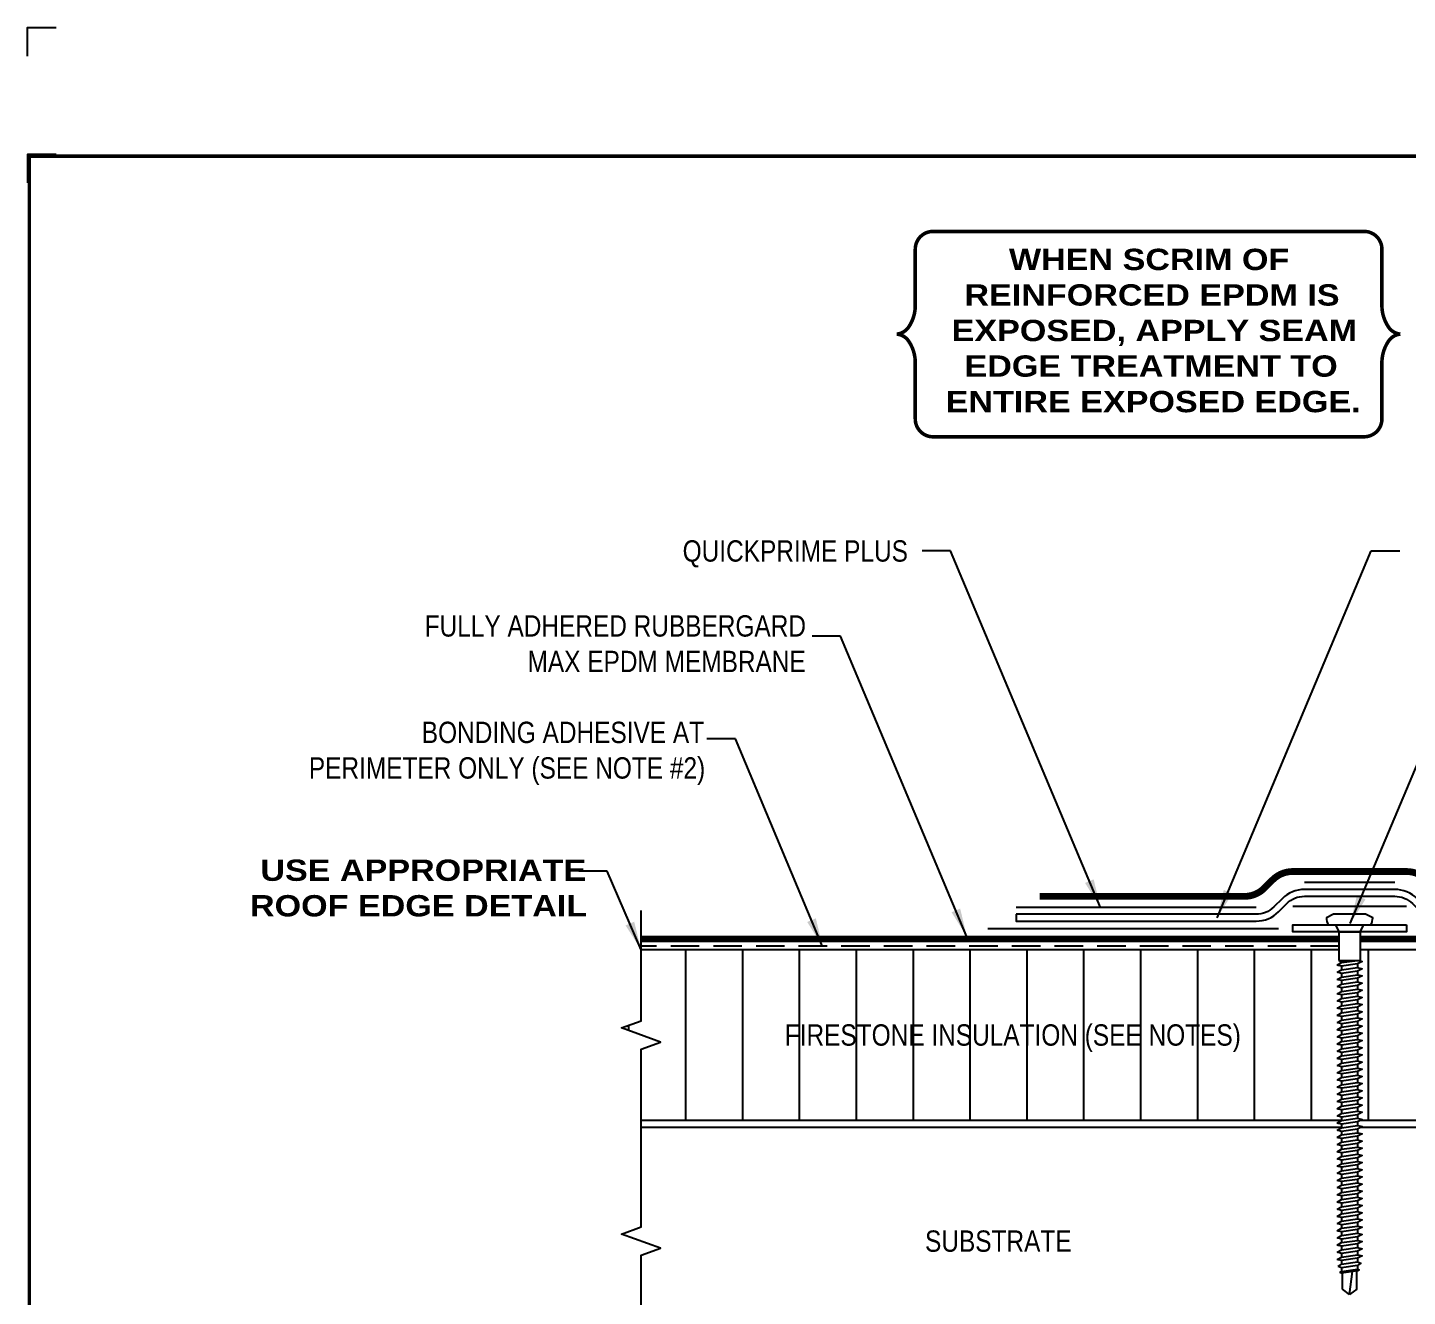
# Model space of a CAD drawing. Header units: inches. Extents: x 299.4 to 319.5, y -265.2 to -248.5.
# Drawn here: x 299.45 to 311.58, y -259.63 to -248.47 of the extents above; entities that cross this region are included whole.
import ezdxf
from ezdxf.enums import TextEntityAlignment as Align

# ---------------------------------------------------------------- set-up
doc = ezdxf.new("R2010")
doc.units = ezdxf.units.IN
doc.header["$MEASUREMENT"] = 0
doc.linetypes.add('HIDDEN', pattern=[0.375, 0.25, -0.125])
doc.layers.get('0').update_dxf_attribs({"linetype": 'CONTINUOUS'})
doc.layers.get('DEFPOINTS').update_dxf_attribs({"linetype": 'CONTINUOUS'})
for name, color, linetype in [('FSBP-ACCESSORY-FIRESTONE', 7, 'CONTINUOUS'), ('FSBP-ADHESIVE', 1, 'HIDDEN'), ('FSBP-ANNO-NOTE', 7, 'CONTINUOUS'), ('FSBP-INSULATION', 7, 'CONTINUOUS'), ('FSBP-MEMBRANE', 7, 'CONTINUOUS'), ('FSBP-SUBSTRATE-GENERIC', 9, 'CONTINUOUS'), ('FSBP-TTLB-BORDER', 7, 'CONTINUOUS'), ('FSBP-TTLB-TEXT', 7, 'CONTINUOUS')]:
    doc.layers.add(name, color=color, linetype=linetype)
doc.styles.add('FSBP_ARIAL', font='arial.ttf')
doc.styles.add('FSBP_ARIAL_BOLD', font='')
doc.styles.add('FSBP_ARIAL_NAR', font='ARIALN.TTF')
doc.styles.get('FSBP_ARIAL_BOLD').set_extended_font_data('Arial Black')
doc.linetypes.add('ZIGZAG', pattern='A,0.0001,-0.2,[131,ltypeshp.shx,S=0.2,R=0,X=-0.2,Y=0],-0.4,[131,ltypeshp.shx,S=0.2,R=180,X=0.2,Y=0],-0.2', length=0.8001)
doc.dimstyles.new('FSBP-LEADER', dxfattribs={"dimtxt": 0.1875, "dimasz": 0.25, "dimexe": 0.0625, "dimexo": 0.125, "dimgap": 0.125, "dimtad": 0, "dimtih": 1, "dimtoh": 1, "dimdec": 4, "dimzin": 0, "dimdsep": 46, "dimlunit": 4, "dimtxsty": 'FSBP_ARIAL_NAR', "dimcen": 0.09375, "dimclrd": 256, "dimclre": 256, "dimclrt": 256, "dimadec": 0, "dimazin": 0, "dimtfac": 1, "dimtdec": 4, "dimtofl": 0, "dimtmove": 0, "dimatfit": 3, "dimfxl": 1, "dimtolj": 1, "dimtzin": 0, "dimlwd": -1, "dimlwe": -1, "dimarcsym": 0})

# ---------------------------------------------------------------- blocks, each defined once
blk = doc.blocks.new('TTLB-EPDM_1')
at = {"layer": 'DEFPOINTS', "linetype": 'Continuous', "ltscale": 1.75}
blk.add_lwpolyline([(-0.015625, 13.88083333333333), (-0.015625, 14.13083333333333), (0.234375, 14.13083333333333)], dxfattribs=at)
at = {"layer": 'DEFPOINTS', "color": 1}
blk.add_lwpolyline([(0.234375, 13.015625), (-0.015625, 13.015625), (-0.015625, 12.765625)], dxfattribs=at)
at = {"layer": 'FSBP-TTLB-BORDER', "const_width": 0.03125}
blk.add_lwpolyline([(20, 0), (20, 13), (0, 13), (0, 0)], dxfattribs=at)
at = {"layer": 'FSBP-TTLB-TEXT'}
for tag, height, style, p in [('MAXIMUM_WARRANTY', 0.1875, 'FSBP_ARIAL_BOLD', (18.03987100774941, 0.2240244307510579)), ('ACCPT_SYSTEMS', 0.21875, 'FSBP_ARIAL', (12.49438170418193, -1.125))]:
    blk.add_attdef(tag, text='', height=height, dxfattribs=dict(at, style=style)).set_placement(p, align=Align.MIDDLE_LEFT)
for tag, height, style, p in [('DETAIL_DESCP_LINE_1', 0.21875, 'FSBP_ARIAL_BOLD', (10.33118450231211, -0.3736318192489421)), ('ISSUE_REV_DATE', 0.21875, 'FSBP_ARIAL', (16.84069633627263, -0.7282559425942452)), ('DETAIL_NUMBER', 0.4375, 'FSBP_ARIAL', (18.91941590748775, -0.8931630692489421))]:
    blk.add_attdef(tag, text='', height=height, dxfattribs=dict(at, style=style)).set_placement(p, align=Align.MIDDLE_CENTER)
blk = doc.blocks.new('FSBP_AP_FASTENER_01')
at = {"layer": 'FSBP-ACCESSORY-FIRESTONE'}
for p, q in [((-0.125, 0.04849224421338505), (-0.09375, -0.01400775578661495)), ((0.09375, -0.01400775578661495), (0.125, 0.04849224421338505)), ((-0.09375, -0.01400775578661495), (-0.09375, -0.264007755786615)), ((-0.09375, -0.01400775578661495), (0.09375, -0.01400775578661495)), ((0.09375, -0.01400775578661495), (0.09375, -0.264007755786615)), ((-0.09375, -0.264007755786615), (-0.0703125, -0.2840970415008996)), ((-0.0703125, -0.3156643085181585), (-0.0703125, -0.3472315755354103)), ((0.0703125, -0.2955750228038667), (0.0703125, -0.3271422898211327)), ((0.0703125, -0.3587095568383845), (0.0703125, -0.3902768238556433)), ((-0.0703125, -0.3787988425526763), (-0.0703125, -0.410366109569928)), ((-0.0703125, -0.4419333765871798), (-0.0703125, -0.4735006436044458)), ((0.0703125, -0.4218440908729022), (0.0703125, -0.453411357890154)), ((0.0703125, -0.4849786249074128), (0.0703125, -0.5165458919246717)), ((-0.0703125, -0.5050679106216975), (-0.0703125, -0.5366351776389564)), ((-0.0703125, -0.5682024446562153), (-0.0703125, -0.599769711673467)), ((0.0703125, -0.5481131589419235), (0.0703125, -0.5796804259591894)), ((-0.0703125, -0.631336978690733), (-0.0703125, -0.6629042457079848)), ((-0.0703125, -0.6944715127252366), (-0.0703125, -0.7260387797425025)), ((0.0703125, -0.6112476929764412), (0.0703125, -0.6428149599937001)), ((0.0703125, -0.674382227010959), (0.0703125, -0.7059494940282107)), ((-0.0703125, -0.7576060467597543), (-0.0703125, -0.7891733137770132)), ((-0.0703125, -0.820740580794272), (-0.0703125, -0.8523078478115238)), ((0.0703125, -0.7375167610454696), (0.0703125, -0.7690840280627285)), ((0.0703125, -0.8006512950799802), (0.0703125, -0.8322185620972462)), ((-0.0703125, -0.8838751148287898), (-0.0703125, -0.9154423818460415)), ((-0.0703125, -0.9470096488632933), (-0.0703125, -0.9785769158805593)), ((0.0703125, -0.863785829114498), (0.0703125, -0.8953530961317568)), ((0.0703125, -0.9269203631490157), (0.0703125, -0.9584876301662675)), ((-0.0703125, -1.010144182897811), (-0.0703125, -1.04171144991507)), ((-0.0703125, -1.073278716932329), (-0.0703125, -1.104845983949581)), ((0.0703125, -0.9900548971835264), (0.0703125, -1.021622164200785)), ((0.0703125, -1.053189431218037), (0.0703125, -1.084756698235303)), ((-0.0703125, -1.136413250966847), (-0.0703125, -1.167980517984098)), ((-0.0703125, -1.19954778500135), (-0.0703125, -1.231115052018616)), ((0.0703125, -1.116323965252555), (0.0703125, -1.147891232269814)), ((0.0703125, -1.179458499287072), (0.0703125, -1.211025766304324)), ((-0.0703125, -1.262682319035868), (-0.0703125, -1.294249586053127)), ((-0.0703125, -1.325816853070386), (-0.0703125, -1.357384120087637)), ((0.0703125, -1.242593033321583), (0.0703125, -1.274160300338842)), ((0.0703125, -1.305727567356094), (0.0703125, -1.33729483437336)), ((-0.0703125, -1.388951387104903), (-0.0703125, -1.420518654122155)), ((-0.0703125, -1.452085921139407), (-0.0703125, -1.483653188156673)), ((0.0703125, -1.368862101390611), (0.0703125, -1.40042936840787)), ((0.0703125, -1.431996635425129), (0.0703125, -1.463563902442381)), ((-0.0703125, -1.515220455173925), (-0.0703125, -1.546787722191183)), ((0.0703125, -1.49513116945964), (0.0703125, -1.526698436476899)), ((0.0703125, -1.558265703494151), (0.0703125, -1.589832970511416)), ((-0.0703125, -1.578354989208442), (-0.0703125, -1.609922256225694)), ((-0.0703125, -1.64148952324296), (-0.0703125, -1.673056790260212)), ((0.0703125, -1.621400237528668), (0.0703125, -1.652967504545927)), ((0.0703125, -1.684534771563186), (0.0703125, -1.716102038580438)), ((-0.0703125, -1.704624057277464), (-0.0703125, -1.73619132429473)), ((-0.0703125, -1.767758591311981), (-0.0703125, -1.79932585832924)), ((0.0703125, -1.747669305597697), (0.0703125, -1.779236572614955)), ((0.0703125, -1.810803839632207), (0.0703125, -1.842371106649473)), ((-0.0703125, -1.830893125346499), (-0.0703125, -1.862460392363751)), ((-0.0703125, -1.894027659381017), (-0.0703125, -1.925594926398269)), ((0.0703125, -1.873938373666725), (0.0703125, -1.905505640683984)), ((0.0703125, -1.937072907701243), (0.0703125, -1.968640174718495)), ((-0.0703125, -1.95716219341552), (-0.0703125, -1.988729460432786)), ((-0.0703125, -2.020296727450038), (-0.0703125, -2.051863994467297)), ((0.0703125, -2.000207441735753), (0.0703125, -2.031774708753012)), ((-0.0703125, -2.083431261484556), (-0.0703125, -2.114998528501808)), ((-0.0703125, -2.146565795519074), (-0.0703125, -2.178133062536325)), ((0.0703125, -2.063341975770264), (0.0703125, -2.09490924278753)), ((0.0703125, -2.126476509804782), (0.0703125, -2.158043776822041)), ((-0.0703125, -2.209700329553577), (-0.0703125, -2.241267596570843)), ((-0.0703125, -2.272834863588095), (-0.0703125, -2.304402130605354)), ((0.0703125, -2.189611043839299), (0.0703125, -2.221178310856551)), ((0.0703125, -2.25274557787381), (0.0703125, -2.284312844891069)), ((-0.0703125, -2.335969397622613), (-0.0703125, -2.367536664639864)), ((-0.0703125, -2.39910393165713), (-0.0703125, -2.430671198674382)), ((0.0703125, -2.315880111908321), (0.0703125, -2.347447378925587)), ((0.0703125, -2.379014645942839), (0.0703125, -2.410581912960097)), ((-0.0703125, -2.462238465691634), (-0.0703125, -2.4938057327089)), ((-0.0703125, -2.525372999726152), (-0.0703125, -2.55694026674341)), ((0.0703125, -2.442149179977356), (0.0703125, -2.473716446994608)), ((0.0703125, -2.505283714011867), (0.0703125, -2.536850981029126)), ((-0.0703125, -2.588507533760669), (-0.0703125, -2.620074800777921)), ((-0.0703125, -2.651642067795187), (-0.0703125, -2.683209334812439)), ((0.0703125, -2.568418248046378), (0.0703125, -2.599985515063644)), ((0.0703125, -2.631552782080895), (0.0703125, -2.663120049098154)), ((-0.0703125, -2.714776601829691), (-0.0703125, -2.746343868846957)), ((-0.0703125, -2.777911135864208), (-0.0703125, -2.809478402881467)), ((0.0703125, -2.694687316115413), (0.0703125, -2.726254583132665)), ((0.0703125, -2.757821850149924), (0.0703125, -2.789389117167183)), ((-0.0703125, -2.841045669898726), (-0.0703125, -2.872612936915978)), ((-0.0703125, -2.904180203933244), (-0.0703125, -2.935747470950496)), ((0.0703125, -2.820956384184434), (0.0703125, -2.8525236512017)), ((0.0703125, -2.884090918218952), (0.0703125, -2.915658185236211)), ((-0.0703125, -2.967314737967747), (-0.0703125, -2.998882004985013)), ((-0.0625, -3.154632755786622), (-0.0625, -3.013549567065063)), ((0, -3.201507755786615), (0.02460623630038583, -3.00110581902215)), ((0.0625, -3.154632755786601), (0.0625, -2.995692424207924)), ((0.0703125, -2.94722545225347), (0.0703125, -2.978792719270722)), ((0, -3.201507755786615), (-0.06250000000001421, -3.154632755786615)), ((0.0625, -3.154632755786615), (0, -3.201507755786615))]:
    blk.add_line(p, q, dxfattribs=at)
blk.add_lwpolyline([(0.1875, 0.04849224421338505, 0.1250000000000271), (0.203125, 0.110992244213385), (0.140625, 0.142242244213385), (-0.140625, 0.142242244213385), (-0.203125, 0.110992244213385, 0.1250000000000271), (-0.1875, 0.04849224421338505)], format="xyb", close=True, dxfattribs=at)
for points in [[(-0.109375, -0.3054610321523867), (-0.0703125, -0.2840970415008996), (0.0703125, -0.264007755786615), (0.109375, -0.2742110321523867), (0.0703125, -0.2955750228038667), (-0.0703125, -0.3156643085181585)], [(-0.109375, -0.3685955661869045), (-0.0703125, -0.3472315755354103), (0.0703125, -0.3271422898211327), (0.109375, -0.3373455661869045), (0.0703125, -0.3587095568383845), (-0.0703125, -0.3787988425526763)], [(-0.109375, -0.431730100221408), (-0.0703125, -0.410366109569928), (0.0703125, -0.3902768238556433), (0.109375, -0.400480100221408), (0.0703125, -0.4218440908729022), (-0.0703125, -0.4419333765871798)], [(-0.109375, -0.4948646342559258), (-0.0703125, -0.4735006436044458), (0.0703125, -0.453411357890154), (0.109375, -0.4636146342559258), (0.0703125, -0.4849786249074128), (-0.0703125, -0.5050679106216975)], [(-0.109375, -0.5579991682904435), (-0.0703125, -0.5366351776389564), (0.0703125, -0.5165458919246717), (0.109375, -0.5267491682904435), (0.0703125, -0.5481131589419235), (-0.0703125, -0.5682024446562153)], [(-0.109375, -0.6211337023249612), (-0.0703125, -0.599769711673467), (0.0703125, -0.5796804259591894), (0.109375, -0.5898837023249612), (0.0703125, -0.6112476929764412), (-0.0703125, -0.631336978690733)], [(-0.109375, -0.6842682363594648), (-0.0703125, -0.6629042457079848), (0.0703125, -0.6428149599937001), (0.109375, -0.6530182363594648), (0.0703125, -0.674382227010959), (-0.0703125, -0.6944715127252366)], [(-0.109375, -0.7474027703939825), (-0.0703125, -0.7260387797425025), (0.0703125, -0.7059494940282107), (0.109375, -0.7161527703939825), (0.0703125, -0.7375167610454696), (-0.0703125, -0.7576060467597543)], [(-0.109375, -0.8105373044285002), (-0.0703125, -0.7891733137770132), (0.0703125, -0.7690840280627285), (0.109375, -0.7792873044285002), (0.0703125, -0.8006512950799802), (-0.0703125, -0.820740580794272)], [(-0.109375, -0.873671838463018), (-0.0703125, -0.8523078478115238), (0.0703125, -0.8322185620972462), (0.109375, -0.842421838463018), (0.0703125, -0.863785829114498), (-0.0703125, -0.8838751148287898)], [(-0.109375, -0.9368063724975215), (-0.0703125, -0.9154423818460415), (0.0703125, -0.8953530961317568), (0.109375, -0.9055563724975215), (0.0703125, -0.9269203631490157), (-0.0703125, -0.9470096488632933)], [(-0.109375, -0.9999409065320393), (-0.0703125, -0.9785769158805593), (0.0703125, -0.9584876301662675), (0.109375, -0.9686909065320393), (0.0703125, -0.9900548971835264), (-0.0703125, -1.010144182897811)], [(-0.109375, -1.063075440566557), (-0.0703125, -1.04171144991507), (0.0703125, -1.021622164200785), (0.109375, -1.031825440566557), (0.0703125, -1.053189431218037), (-0.0703125, -1.073278716932329)], [(-0.109375, -1.126209974601075), (-0.0703125, -1.104845983949581), (0.0703125, -1.084756698235303), (0.109375, -1.094959974601075), (0.0703125, -1.116323965252555), (-0.0703125, -1.136413250966847)], [(-0.109375, -1.189344508635578), (-0.0703125, -1.167980517984098), (0.0703125, -1.147891232269814), (0.109375, -1.158094508635578), (0.0703125, -1.179458499287072), (-0.0703125, -1.19954778500135)], [(-0.109375, -1.252479042670096), (-0.0703125, -1.231115052018616), (0.0703125, -1.211025766304324), (0.109375, -1.221229042670096), (0.0703125, -1.242593033321583), (-0.0703125, -1.262682319035868)], [(-0.109375, -1.315613576704614), (-0.0703125, -1.294249586053127), (0.0703125, -1.274160300338842), (0.109375, -1.284363576704614), (0.0703125, -1.305727567356094), (-0.0703125, -1.325816853070386)], [(-0.109375, -1.378748110739132), (-0.0703125, -1.357384120087637), (0.0703125, -1.33729483437336), (0.109375, -1.347498110739132), (0.0703125, -1.368862101390611), (-0.0703125, -1.388951387104903)], [(-0.109375, -1.441882644773635), (-0.0703125, -1.420518654122155), (0.0703125, -1.40042936840787), (0.109375, -1.410632644773635), (0.0703125, -1.431996635425129), (-0.0703125, -1.452085921139407)], [(-0.109375, -1.505017178808153), (-0.0703125, -1.483653188156673), (0.0703125, -1.463563902442381), (0.109375, -1.473767178808153), (0.0703125, -1.49513116945964), (-0.0703125, -1.515220455173925)], [(-0.109375, -1.568151712842671), (-0.0703125, -1.546787722191183), (0.0703125, -1.526698436476899), (0.109375, -1.536901712842671), (0.0703125, -1.558265703494151), (-0.0703125, -1.578354989208442)], [(-0.109375, -1.631286246877188), (-0.0703125, -1.609922256225694), (0.0703125, -1.589832970511416), (0.109375, -1.600036246877188), (0.0703125, -1.621400237528668), (-0.0703125, -1.64148952324296)], [(-0.109375, -1.694420780911692), (-0.0703125, -1.673056790260212), (0.0703125, -1.652967504545927), (0.109375, -1.663170780911692), (0.0703125, -1.684534771563186), (-0.0703125, -1.704624057277464)], [(-0.109375, -1.75755531494621), (-0.0703125, -1.73619132429473), (0.0703125, -1.716102038580438), (0.109375, -1.72630531494621), (0.0703125, -1.747669305597697), (-0.0703125, -1.767758591311981)], [(-0.109375, -1.820689848980727), (-0.0703125, -1.79932585832924), (0.0703125, -1.779236572614955), (0.109375, -1.789439848980727), (0.0703125, -1.810803839632207), (-0.0703125, -1.830893125346499)], [(-0.109375, -1.883824383015245), (-0.0703125, -1.862460392363751), (0.0703125, -1.842371106649473), (0.109375, -1.852574383015245), (0.0703125, -1.873938373666725), (-0.0703125, -1.894027659381017)], [(-0.109375, -1.946958917049749), (-0.0703125, -1.925594926398269), (0.0703125, -1.905505640683984), (0.109375, -1.915708917049749), (0.0703125, -1.937072907701243), (-0.0703125, -1.95716219341552)], [(-0.109375, -2.010093451084266), (-0.0703125, -1.988729460432786), (0.0703125, -1.968640174718495), (0.109375, -1.978843451084266), (0.0703125, -2.000207441735753), (-0.0703125, -2.020296727450038)], [(-0.109375, -2.073227985118784), (-0.0703125, -2.051863994467297), (0.0703125, -2.031774708753012), (0.109375, -2.041977985118784), (0.0703125, -2.063341975770264), (-0.0703125, -2.083431261484556)], [(-0.109375, -2.136362519153302), (-0.0703125, -2.114998528501808), (0.0703125, -2.09490924278753), (0.109375, -2.105112519153302), (0.0703125, -2.126476509804782), (-0.0703125, -2.146565795519074)], [(-0.109375, -2.199497053187805), (-0.0703125, -2.178133062536325), (0.0703125, -2.158043776822041), (0.109375, -2.168247053187805), (0.0703125, -2.189611043839299), (-0.0703125, -2.209700329553577)], [(-0.109375, -2.262631587222323), (-0.0703125, -2.241267596570843), (0.0703125, -2.221178310856551), (0.109375, -2.231381587222323), (0.0703125, -2.25274557787381), (-0.0703125, -2.272834863588095)], [(-0.109375, -2.325766121256841), (-0.0703125, -2.304402130605354), (0.0703125, -2.284312844891069), (0.109375, -2.294516121256841), (0.0703125, -2.315880111908321), (-0.0703125, -2.335969397622613)], [(-0.109375, -2.388900655291359), (-0.0703125, -2.367536664639864), (0.0703125, -2.347447378925587), (0.109375, -2.357650655291359), (0.0703125, -2.379014645942839), (-0.0703125, -2.39910393165713)], [(-0.109375, -2.452035189325862), (-0.0703125, -2.430671198674382), (0.0703125, -2.410581912960097), (0.109375, -2.420785189325862), (0.0703125, -2.442149179977356), (-0.0703125, -2.462238465691634)], [(-0.109375, -2.51516972336038), (-0.0703125, -2.4938057327089), (0.0703125, -2.473716446994608), (0.109375, -2.48391972336038), (0.0703125, -2.505283714011867), (-0.0703125, -2.525372999726152)], [(-0.109375, -2.578304257394898), (-0.0703125, -2.55694026674341), (0.0703125, -2.536850981029126), (0.109375, -2.547054257394898), (0.0703125, -2.568418248046378), (-0.0703125, -2.588507533760669)], [(-0.109375, -2.641438791429415), (-0.0703125, -2.620074800777921), (0.0703125, -2.599985515063644), (0.109375, -2.610188791429415), (0.0703125, -2.631552782080895), (-0.0703125, -2.651642067795187)], [(-0.109375, -2.704573325463919), (-0.0703125, -2.683209334812439), (0.0703125, -2.663120049098154), (0.109375, -2.673323325463919), (0.0703125, -2.694687316115413), (-0.0703125, -2.714776601829691)], [(-0.109375, -2.767707859498437), (-0.0703125, -2.746343868846957), (0.0703125, -2.726254583132665), (0.109375, -2.736457859498437), (0.0703125, -2.757821850149924), (-0.0703125, -2.777911135864208)], [(-0.109375, -2.830842393532954), (-0.0703125, -2.809478402881467), (0.0703125, -2.789389117167183), (0.109375, -2.799592393532954), (0.0703125, -2.820956384184434), (-0.0703125, -2.841045669898726)], [(-0.109375, -2.893976927567472), (-0.0703125, -2.872612936915978), (0.0703125, -2.8525236512017), (0.109375, -2.862726927567472), (0.0703125, -2.884090918218952), (-0.0703125, -2.904180203933244)], [(-0.099609375, -2.955716372316267), (-0.0703125, -2.935747470950496), (0.0703125, -2.915658185236211), (0.099609375, -2.927256550887698), (0.0703125, -2.94722545225347), (-0.0703125, -2.967314737967747)], [(-0.0849609375, -3.008866455667892), (-0.0703125, -2.998882004985013), (0.0703125, -2.978792719270722), (0.0849609375, -2.984591902096462), (0.0703125, -2.994576352779355), (-0.0703125, -3.014665638493632)]]:
    blk.add_lwpolyline(points, close=True, dxfattribs=at)
blk.add_lwpolyline([(-0.09375, -0.264007755786615), (0.09375, -0.264007755786615)], dxfattribs=at)

msp = doc.modelspace()

# ---------------------------------------------------------------- hatches: boundary and pattern name
at = {"layer": 'FSBP-INSULATION'}
h = msp.add_hatch(dxfattribs=at)
h.set_pattern_fill('LINE', color=256, scale=4, angle=90, style=0)
h.set_pattern_definition([(90, (1.234031872678145, -142.3415559411159), (-0.5, 3.061515884555943e-17), [])])
h.paths.add_polyline_path([(311.1635180904817, -256.5831624928571), (311.1635180904817, -256.6830344586766), (311.1791430904817, -256.6871157692229), (311.1400805904817, -256.7084797598744), (311.1400805904817, -256.7400470268917), (311.1791430904817, -256.7502503032574), (311.1400805904817, -256.771614293909), (311.1400805904817, -256.8031815609262), (311.1791430904817, -256.8133848372919), (311.1400805904817, -256.8347488279434), (311.1400805904817, -256.8663160949606), (311.1791430904817, -256.8765193713264), (311.1400805904817, -256.8978833619779), (311.1400805904817, -256.9294506289951), (311.1791430904817, -256.939653905361), (311.1400805904817, -256.9610178960124), (311.1400805904817, -256.9925851630297), (311.1791430904817, -257.0027884393954), (311.1400805904817, -257.0241524300469), (311.1400805904817, -257.0557196970642), (311.1791430904817, -257.06592297343), (311.1400805904817, -257.0872869640814), (311.1400805904817, -257.1188542310987), (311.1791430904817, -257.1290575074645), (311.1400805904817, -257.150421498116), (311.1400805904817, -257.1819887651332), (311.1791430904817, -257.192192041499), (311.1400805904817, -257.2135560321505), (311.1400805904817, -257.2451232991677), (311.1791430904817, -257.2553265755335), (311.1400805904817, -257.276690566185), (311.1400805904817, -257.3082578332022), (311.1791430904817, -257.318461109568), (311.1400805904817, -257.3398251002195), (311.1400805904817, -257.3713923672368), (311.1791430904817, -257.3815956436025), (311.1400805904817, -257.402959634254), (311.1400805904817, -257.4345269012712), (311.1791430904817, -257.444730177637), (311.1400805904817, -257.4660941682885), (311.1400805904817, -257.4976614353058), (311.1791430904817, -257.5078647116716), (311.1400805904817, -257.5292287023231), (311.1400805904817, -257.5607959693403), (311.1791430904817, -257.5709992457061), (311.1400805904817, -257.5923632363576), (311.1400805904817, -257.6239305033748), (311.1791430904817, -257.6341337797406), (311.1400805904817, -257.6554977703921), (311.1400805904817, -257.6870650374094), (311.1791430904817, -257.6972683137751), (311.1400805904817, -257.7186323044266), (311.1400805904817, -257.7501995714438), (311.1791430904817, -257.7604028478096), (311.1400805904817, -257.7817668384611), (311.1400805904817, -257.8133341054784), (311.1791430904817, -257.8235373818442), (311.1400805904817, -257.8449013724957), (311.1400805904817, -257.8764686395129), (311.1791430904817, -257.8866719158787), (311.1400805904817, -257.9080359065301), (311.1400805904817, -257.9396031735474), (311.1791430904817, -257.9498064499132), (311.1400805904817, -257.9711704405647), (311.1400805904817, -258.002737707582), (311.1791430904817, -258.0129409839477), (311.1400805904817, -258.0343049745992), (311.1400805904817, -258.0658722416164), (311.1791430904817, -258.0760755179822), (311.166185073388, -258.0831624928571), (316.4025370635501, -258.0831624928571), (316.40253706355, -257.4581624928571), (316.574254402266, -257.3956624928571), (316.2308197248341, -257.2706624928571), (316.40253706355, -257.2081624928571), (316.4025370635501, -256.5831624928571)])
h.paths.add_polyline_path([(304.8408492115125, -256.5831624928571), (304.8408492115124, -257.2081624928571), (304.6691318727965, -257.2706624928571), (305.0125665502284, -257.3956624928571), (304.8408492115125, -257.4581624928571), (304.8408492115125, -258.0831624928571), (310.9994555904817, -258.0831624928571), (310.9994555904817, -258.0543942603135), (310.9603930904816, -258.0441909839477), (310.9994555904817, -258.0228269932962), (310.9994555904817, -257.9912597262789), (310.9603930904817, -257.9810564499132), (310.9994555904817, -257.9596924592617), (310.9994555904817, -257.9281251922444), (310.9603930904817, -257.9179219158787), (310.9994555904817, -257.8965579252271), (310.9994555904817, -257.8649906582099), (310.9603930904817, -257.8547873818441), (310.9994555904817, -257.8334233911926), (310.9994555904817, -257.8018561241754), (310.9603930904817, -257.7916528478096), (310.9994555904817, -257.7702888571581), (310.9994555904817, -257.7387215901409), (310.9603930904817, -257.7285183137751), (310.9994555904817, -257.7071543231236), (310.9994555904817, -257.6755870561064), (310.9603930904817, -257.6653837797406), (310.9994555904817, -257.6440197890891), (310.9994555904817, -257.6124525220719), (310.9603930904817, -257.602249245706), (310.9994555904817, -257.5808852550546), (310.9994555904817, -257.5493179880373), (310.9603930904817, -257.5391147116716), (310.9994555904817, -257.5177507210201), (310.9994555904817, -257.4861834540028), (310.9603930904816, -257.475980177637), (310.9994555904817, -257.4546161869856), (310.9994555904817, -257.4230489199683), (310.9603930904817, -257.4128456436026), (310.9994555904817, -257.391481652951), (310.9994555904817, -257.3599143859338), (310.9603930904817, -257.349711109568), (310.9994555904817, -257.3283471189166), (310.9994555904817, -257.2967798518993), (310.9603930904817, -257.2865765755335), (310.9994555904817, -257.265212584882), (310.9994555904817, -257.2336453178648), (310.9603930904817, -257.223442041499), (310.9994555904817, -257.2020780508475), (310.9994555904817, -257.1705107838303), (310.9603930904817, -257.1603075074645), (310.9994555904817, -257.138943516813), (310.9994555904817, -257.1073762497957), (310.9603930904817, -257.09717297343), (310.9994555904817, -257.0758089827785), (310.9994555904817, -257.0442417157612), (310.9603930904817, -257.0340384393954), (310.9994555904817, -257.012674448744), (310.9994555904817, -256.9811071817267), (310.9603930904817, -256.970903905361), (310.9994555904817, -256.9495399147095), (310.9994555904817, -256.9179726476922), (310.9603930904817, -256.9077693713264), (310.9994555904817, -256.8864053806749), (310.9994555904817, -256.8548381136576), (310.9603930904817, -256.8446348372919), (310.9994555904817, -256.8232708466404), (310.9994555904817, -256.7917035796232), (310.9603930904816, -256.7815003032574), (310.9994555904817, -256.7601363126059), (310.9994555904817, -256.7285690455887), (310.9603930904817, -256.7183657692229), (310.9994555904817, -256.6970017785714), (310.9760180904817, -256.6769124928571), (310.9760180904817, -256.5831624928571)])
h.paths.add_polyline_path([(306.042406605231, -257.5435244471545), (310.1751444974547, -257.5435244471545), (310.1751444974547, -257.174599651793), (306.042406605231, -257.174599651793)], flags=24)

# ---------------------------------------------------------------- linework, layer by layer
at = {"layer": 'FSBP-ACCESSORY-FIRESTONE'}
msp.add_lwpolyline([(311.5697680904817, -256.3644124928571), (311.5697680904817, -256.4269124928571), (310.5697680904817, -256.4269124928571), (310.5697680904817, -256.3644124928571)], close=True, dxfattribs=at)
at = {"layer": 'FSBP-ADHESIVE', "linetype": 'ZIGZAG', "ltscale": 0.17}
for p, q in [((310.6733214810749, -255.9894124928571), (311.4662146998884, -255.9894124928571)), ((308.1388628265764, -256.2081624928571), (310.2474646998884, -256.2081624928571)), ((310.5697680904817, -256.2008835347782), (311.5697680904817, -256.2008835347782)), ((307.8888628265764, -256.3956624928571), (310.4447680904817, -256.3956624928571))]:
    msp.add_line(p, q, dxfattribs=at)
at = {"layer": 'FSBP-ADHESIVE', "linetype": 'HIDDEN'}
msp.add_line((310.9760180904817, -256.5507552457168), (304.8408492115125, -256.5507552457168), dxfattribs=at)
at = {"layer": 'FSBP-ANNO-NOTE', "const_width": 0.03125}
msp.add_lwpolyline([(311.3536125983058, -251.4094613845428), (311.3536125983058, -251.9167474155256, -0.414213562373095), (311.1973625983058, -252.0729974155256), (307.4074392538381, -252.0729974155256, -0.414213562373095), (307.2511892538381, -251.9167474155256), (307.2511892538381, -251.4094613845427, 0.1409083258157955), (307.1927416276507, -251.2313203344397, 0.2244532195272858), (307.0886782099377, -251.1700392943429, 0.2244532195272858), (307.1927416276507, -251.1087582542461, 0.1409083258157939), (307.2511892538381, -250.9306172041431), (307.2511892538381, -250.4233311731603, -0.414213562373095), (307.4074392538381, -250.2670811731603), (311.1973625983058, -250.2670811731603, -0.414213562373095), (311.3536125983058, -250.4233311731603), (311.3536125983058, -250.9306172041431, 0.1409083258157955), (311.4120602244932, -251.1087582542461, 0.2244532195272858), (311.5161236422062, -251.1700392943429, 0.2244532195272858), (311.4120602244932, -251.2313203344397, 0.1409083258157939)], format="xyb", close=True, dxfattribs=at)
at = {"layer": 'FSBP-INSULATION', "linetype": 'Continuous'}
msp.add_lwpolyline([(304.8408492115125, -258.0831624928571), (304.8408492115125, -257.4581624928571), (305.0125665502284, -257.3956624928571), (304.6691318727966, -257.2706624928571), (304.8408492115125, -257.2081624928571), (304.8408492115125, -256.2394124928571)], dxfattribs=at)
at = {"layer": 'FSBP-INSULATION'}
for points in [[(310.9760180904817, -256.5831624928571), (304.8408492115125, -256.5831624928571)], [(316.4025370635501, -256.5831624928571), (311.1635180904817, -256.5831624928571)], [(304.8408492115125, -258.0831624928571), (310.9994555904817, -258.0831624928571)], [(311.1661850733879, -258.0831624928571), (316.4025370635501, -258.0831624928571)]]:
    msp.add_lwpolyline(points, dxfattribs=at)
at = {"layer": 'FSBP-MEMBRANE', "const_width": 0.06}
msp.add_lwpolyline([(308.3443833092884, -256.1144124928571), (308.527111597807, -256.1144124928571), (310.1439113092951, -256.1144124928571, 0.1989123673797007), (310.3206880045918, -256.0411891881537), (310.392991395185, -255.9688857975605, -0.198912367379665), (310.5697680904817, -255.8956624928571), (311.5697680904815, -255.8956624928571, -0.1989123673796589), (311.7465447857782, -255.9688857975605), (311.8188481763715, -256.0411891881538, 0.1989123673796589), (311.9956248716682, -256.1144124928571), (313.7935665732003, -256.1144124928571, -0.198912367379665), (314.1471199637935, -256.2608591022639), (314.22922674498, -256.3429658834503, 0.1989123673796798), (314.5827801355733, -256.4894124928571), (316.4025370635501, -256.4894124928571)], format="xyb", dxfattribs=at)
at = {"layer": 'FSBP-MEMBRANE'}
msp.add_lwpolyline([(308.1388628265764, -256.2719124928572), (308.1388628265764, -256.3319124928572), (310.2474646998884, -256.3319124928571, 0.1989123673796767), (310.4454545986206, -256.2499023915893), (310.5177579892139, -256.1775990009961, -0.1989123673796678), (310.6733214810749, -256.1131624928571), (311.0697680904817, -256.1131624928571), (311.4662146998884, -256.1131624928571, -0.1989123673796678), (311.6217781917495, -256.1775990009961), (311.6940815823426, -256.2499023915893, 0.1989123673796767), (311.8920714810749, -256.3319124928571), (314.0006733543868, -256.3319124928572), (314.0006733543868, -256.2719124928571), (311.8920714810749, -256.2719124928571, -0.1989123673796935), (311.7365079892137, -256.2074759847181), (311.6642045986206, -256.1351725941249, 0.1989123673796673), (311.4662146998884, -256.0531624928571), (311.0697680904817, -256.0531624928571), (310.6733214810749, -256.0531624928571, 0.198912367379658), (310.4753315823427, -256.1351725941249), (310.4030281917495, -256.2074759847181, -0.1989123673796818), (310.2474646998884, -256.2719124928571)], format="xyb", close=True, dxfattribs=at)
msp.add_lwpolyline([(304.8408492115125, -256.4894124928571, 0.06, 0.06, 0), (307.3293396251681, -256.4894124928571, 0.06, 0.06, 0), (310.9760180904817, -256.4894124928571, 0, 0, 0)], format="xyseb", dxfattribs=at)
at = {"layer": 'FSBP-MEMBRANE', "const_width": 0.06}
msp.add_lwpolyline([(311.1635180904817, -256.4894124928571), (314.2506733543868, -256.4894124928571)], dxfattribs=at)
at = {"layer": 'FSBP-SUBSTRATE-GENERIC'}
msp.add_line((306.4044494755347, -258.1456624928571), (306.4044494755347, -258.1456624928571), dxfattribs=at)
for points in [[(304.8408492115125, -260.3956624928571), (304.8408492115125, -259.2706624928571), (305.0125665502284, -259.2081624928571), (304.6691318727966, -259.0831624928571), (304.8408492115125, -259.0206624928571), (304.8408492115125, -258.0831624928571)], [(310.9994555904817, -258.1456624928571), (304.8408492115125, -258.1456624928571)], [(316.4025370635501, -258.1456624928571), (311.1673452726282, -258.1456624928571)]]:
    msp.add_lwpolyline(points, dxfattribs=at)

# ---------------------------------------------------------------- block references
msp.add_blockref('TTLB-EPDM_1', (299.4627011304548, -262.6057045035641))
at = {"layer": 'FSBP-ACCESSORY-FIRESTONE'}
msp.add_blockref('FSBP_AP_FASTENER_01', (311.0697680904817, -256.4129047370705), dxfattribs=at)

# ---------------------------------------------------------------- texts
at = {"layer": 'FSBP-ANNO-NOTE', "style": 'FSBP_ARIAL_NAR'}
msp.add_text('QUICKPRIME PLUS', height=0.1875, dxfattribs=at).set_placement((307.1867508740727, -253.0769704260155), align=Align.MIDDLE_RIGHT)
for s, p in [('FIRESTONE INSULATION (SEE NOTES)', (308.1087755513428, -257.3331624928571)), ('SUBSTRATE', (307.9814181033249, -259.1456624928571))]:
    msp.add_text(s, height=0.1875, dxfattribs=at).set_placement(p, align=Align.MIDDLE_CENTER)
at = {"layer": 'FSBP-ANNO-NOTE', "char_height": 0.1875, "attachment_point": 1}
for s, width, heights, insert, style in [('\\pi0.79394;WHEN SCRIM OF \\P\\pi0.40264;REINFORCED EPDM IS \\P\\pi0.28976;EXPOSED, APPLY SEAM \\P\\pi0.4034;EDGE TREATMENT TO \\P\\pi0.23784;ENTIRE EXPOSED EDGE.', 3.976783791684284, [1.562503387634937], (307.2806556048838, -250.4194773536668), 'FSBP_ARIAL_BOLD'), ('\\pi0.21097;FULLY ADHERED RUBBERGARD \\P\\pi1.1153;MAX EPDM MEMBRANE', 3.534047110832034, [0.6001619707567477], (302.7269956162236, -253.6423567546935), 'FSBP_ARIAL_NAR'), ('\\pi1.6609;BONDING ADHESIVE AT\\P\\pi0.66792;PERIMETER ONLY (SEE NOTE #2) ', 4.123371043639054, [0.7607992736266204], (301.2517995333874, -254.5785068049736), 'FSBP_ARIAL_NAR'), ('\\pi0.22098;USE APPROPRIATE \\P\\pi0.12928;ROOF EDGE DETAIL', 2.954442057143751, [0.5926751103761524], (301.2726407556875, -255.7904974267221), 'FSBP_ARIAL_BOLD')]:
    msp.add_mtext_dynamic_manual_height_columns(s, width=width, gutter_width=2.5, heights=heights, dxfattribs=dict(at, insert=insert, style=style))

# ---------------------------------------------------------------- leaders
at = {"layer": 'FSBP-ANNO-NOTE'}
for points in [[(308.8785077114584, -256.2108152276467), (307.5617508740727, -253.0769704260155), (307.3117508740727, -253.0769704260155)], [(309.9043476120483, -256.3043239044175), (311.2603942666672, -253.0769704260155), (311.5103942666672, -253.0769704260155)], [(307.7050731352961, -256.4685777906811), (306.5951411573942, -253.8269704260155), (306.3451411573942, -253.8269704260155)], [(311.0749317822869, -256.3541264785315), (312.0103942666672, -254.1277516760155), (312.2603942666672, -254.1277516760155)], [(306.4359002833985, -256.553853914979), (305.6692780259364, -254.7293141760155), (305.4192780259364, -254.7293141760155)], [(304.8408492115125, -256.5831624928571), (304.5437721656994, -255.8930087107844), (304.2937721656994, -255.8930087107844)]]:
    msp.add_leader(points, dimstyle='FSBP-LEADER', dxfattribs=at)

doc.saveas('drawing.dxf')
